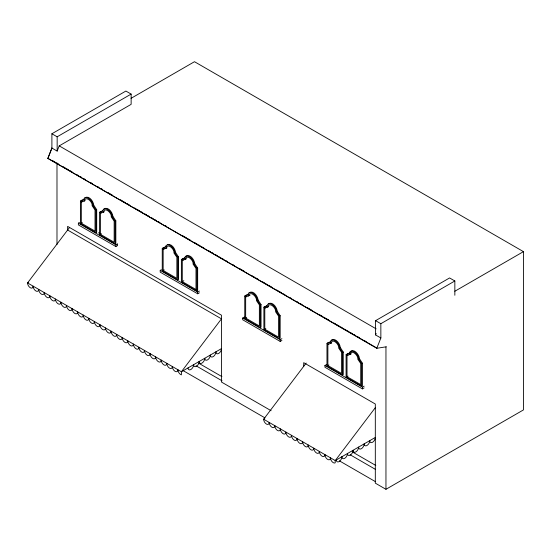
<?xml version="1.0" encoding="UTF-8"?>
<svg xmlns="http://www.w3.org/2000/svg" width="551" height="551" viewBox="0 0 551 551"><rect width="100%" height="100%" fill="white"/><g stroke="black" fill="none" stroke-linecap="round" stroke-linejoin="round"><path stroke-width="0.83" d="M84.207 201.191C85.405 195.088 92.871 201.866 92.141 205.771L95.027 210.007L95.027 231.11L81.321 223.196L81.321 202.093L85.24 200.592M103.34 212.335C104.538 206.232 112.011 213.01 111.274 216.915L114.16 221.151L114.16 242.254L100.454 234.34L100.454 213.237L104.373 211.736M165.968 246.848L166.058 246.166M166.044 248.439C167.242 242.337 174.708 249.114 173.978 253.019L176.864 257.255L176.864 278.358L163.158 270.445L163.158 249.341L167.077 247.84M185.177 259.583C186.376 253.481 193.849 260.258 193.112 264.163L195.998 268.399L195.998 289.502L182.291 281.589L182.291 260.485L186.727 258.688M248.549 296.073C249.748 289.971 257.214 296.748 256.484 300.653L259.369 304.889L259.369 325.992L245.663 318.079L245.663 296.975L250.092 295.178M267.683 307.21C268.881 301.115 276.347 307.892 275.617 311.79L278.503 316.033L278.503 337.136L264.797 329.222L264.797 308.119L268.716 306.618M330.765 343.535C331.964 337.439 339.43 344.217 338.7 348.122L341.586 352.358L341.586 373.461L327.879 365.547L327.879 344.444L331.798 342.942M349.899 354.679C351.097 348.583 358.57 355.361 357.833 359.259L360.719 363.502L360.719 384.605L347.013 376.691L347.013 355.588L351.448 353.79M47.875 158.392L51.925 148.04L47.875 158.392L376.884 348.046M57.159 151.091L59.219 145.877L131.138 104.353L131.138 94.09L125.876 91.053L51.897 133.762L51.897 148.054L57.159 151.091L57.159 136.8L131.138 94.09M376.195 333.451L375.575 334.96L375.575 320.668L449.582 277.945L454.844 280.976L454.844 295.267M303.711 366.332L303.711 362.675L375.314 404.014L375.314 483.151L385.955 489.295L385.955 347.027L386.382 346.779L376.794 348.287L380.865 337.977L375.575 334.96M349.919 352.406C353.046 347.206 359.479 354.562 359.431 358.632L362.386 363.178L362.386 385.734L361.628 386.175L346.104 377.215L346.104 354.658L349.065 353.528C351.139 347.109 359.025 354.748 358.667 359.073L361.628 363.619L361.628 386.175M69.591 227.425L27.55 282.932A3.94 2.273 60 0 0 30.333 287.753A3.94 2.273 60 0 0 33.115 286.148A3.94 2.273 60 0 0 35.905 290.969A3.94 2.273 60 0 0 38.687 289.365A3.94 2.273 60 0 0 41.47 294.186A3.94 2.273 60 0 0 44.252 292.581A3.94 2.273 60 0 0 47.042 297.402A3.94 2.273 60 0 0 49.824 295.791A3.94 2.273 60 0 0 52.607 300.612A3.94 2.273 60 0 0 55.389 299.007A3.94 2.273 60 0 0 58.179 303.828A3.94 2.273 60 0 0 60.961 302.224A3.94 2.273 60 0 0 63.744 307.045A3.94 2.273 60 0 0 66.526 305.44A3.94 2.273 60 0 0 69.316 310.261A3.94 2.273 60 0 0 72.098 308.65A3.94 2.273 60 0 0 74.881 313.478A3.94 2.273 60 0 0 77.663 311.866A3.94 2.273 60 0 0 80.453 316.687A3.94 2.273 60 0 0 83.235 315.082A3.94 2.273 60 0 0 86.018 319.904A3.94 2.273 60 0 0 88.801 318.299A3.94 2.273 60 0 0 91.59 323.12A3.94 2.273 60 0 0 94.373 321.515A3.94 2.273 60 0 0 97.155 326.337A3.94 2.273 60 0 0 99.938 324.725A3.94 2.273 60 0 0 102.727 329.546A3.94 2.273 60 0 0 105.51 327.941A3.94 2.273 60 0 0 108.292 332.763A3.94 2.273 60 0 0 111.075 331.158A3.94 2.273 60 0 0 113.864 335.979A3.94 2.273 60 0 0 116.647 334.374A3.94 2.273 60 0 0 119.429 339.196A3.94 2.273 60 0 0 122.212 337.584A3.94 2.273 60 0 0 124.994 342.412A3.94 2.273 60 0 0 127.784 340.8A3.94 2.273 60 0 0 130.566 345.622A3.94 2.273 60 0 0 133.349 344.017A3.94 2.273 60 0 0 136.131 348.838A3.94 2.273 60 0 0 138.921 347.233A3.94 2.273 60 0 0 141.703 352.055A3.94 2.273 60 0 0 144.486 350.443A3.94 2.273 60 0 0 147.269 355.271A3.94 2.273 60 0 0 150.058 353.659A3.94 2.273 60 0 0 152.841 358.481A3.94 2.273 60 0 0 155.623 356.876A3.94 2.273 60 0 0 158.406 361.697A3.94 2.273 60 0 0 161.195 360.092A3.94 2.273 60 0 0 163.978 364.914A3.94 2.273 60 0 0 166.76 363.309A3.94 2.273 60 0 0 169.543 368.13A3.94 2.273 60 0 0 172.332 366.518A3.94 2.273 60 0 0 175.115 371.346A3.94 2.273 60 0 0 177.897 369.735A3.94 2.273 60 0 0 181.403 374.866L181.396 371.753L221.468 318.85L67.621 230.029L67.621 226.371L221.468 315.193L221.468 382.05L271.113 410.709M306.177 363.081L263.64 419.235A3.94 2.273 60 0 0 266.422 424.056A3.94 2.273 60 0 0 269.205 422.452A3.94 2.273 60 0 0 271.987 427.273A3.94 2.273 60 0 0 274.777 425.668A3.94 2.273 60 0 0 277.559 430.489A3.94 2.273 60 0 0 280.342 428.885A3.94 2.273 60 0 0 283.124 433.706A3.94 2.273 60 0 0 285.914 432.094A3.94 2.273 60 0 0 288.696 436.922A3.94 2.273 60 0 0 291.479 435.311A3.94 2.273 60 0 0 294.262 440.132A3.94 2.273 60 0 0 297.051 438.527A3.94 2.273 60 0 0 299.834 443.348A3.94 2.273 60 0 0 302.616 441.744A3.94 2.273 60 0 0 305.399 446.565A3.94 2.273 60 0 0 308.188 444.953A3.94 2.273 60 0 0 310.971 449.781A3.94 2.273 60 0 0 313.753 448.17A3.94 2.273 60 0 0 316.536 452.991A3.94 2.273 60 0 0 319.318 451.386A3.94 2.273 60 0 0 322.108 456.207A3.94 2.273 60 0 0 324.89 454.603A3.94 2.273 60 0 0 327.673 459.424A3.94 2.273 60 0 0 330.455 457.819A3.94 2.273 60 0 0 332.177 461.779A3.94 2.273 60 0 0 335.215 462.833L335.242 460.574L375.314 407.671M84.723 197.899C88.904 194.971 93.394 201.267 93.739 205.144L96.694 209.69L96.694 232.24L95.936 232.68L80.412 223.72L80.412 201.17L82.251 199.979L84.138 199.6M103.857 209.043C108.037 206.115 112.528 212.41 112.872 216.281L115.834 220.834L115.834 243.384L115.069 243.824L99.552 234.864L99.552 212.314L102.507 211.178C104.58 204.758 112.466 212.397 112.108 216.722L115.069 221.268L115.069 243.824M185.694 256.291C189.875 253.364 194.365 259.659 194.71 263.53L197.664 268.082L197.664 290.632L196.907 291.073L181.389 282.112L181.389 259.555L184.344 258.426C186.417 252.007 194.303 259.645 193.945 263.97L196.907 268.516L196.907 291.073M249.059 292.781C253.24 289.854 257.737 296.149 258.075 300.019L261.036 304.572L261.036 327.122L260.272 327.563L244.754 318.602L244.754 296.052L247.716 294.916C249.782 288.497 257.675 296.135 257.317 300.46L260.272 305.006L260.272 327.563M268.192 303.925C272.373 300.998 276.871 307.293 277.215 311.163L280.17 315.709L280.17 338.266L279.412 338.707L263.888 329.746L263.888 307.189L266.849 306.06C268.916 299.641 276.809 307.279 276.45 311.604L279.412 316.15L279.412 338.707M331.275 340.249C335.456 337.322 339.953 343.617 340.298 347.488L343.252 352.041L343.252 374.59L342.495 375.031L326.97 366.071L326.97 343.514L328.809 342.323L330.69 341.944M177.773 279.929L162.249 270.968L162.249 248.418L165.21 247.282C167.277 240.863 175.17 248.501 174.812 252.826L177.773 257.379L177.773 279.929L178.531 279.488L178.531 256.938L175.576 252.392C175.06 248.57 171.705 243.508 167.339 244.492M131.042 98.34L194.482 61.705L523.45 251.635L523.45 409.91L385.955 489.295M80.412 201.17L81.176 200.729M81.321 202.093L82.354 201.501M95.936 232.68L95.936 210.131L92.974 205.578L93.739 205.144M95.936 210.131L96.694 209.69M78.373 223.148L115.855 244.789L117.57 243.797L117.57 245.56L115.855 246.545L78.373 224.904L78.373 223.148L79.516 222.487M99.552 212.314L102.479 210.778M81.321 223.196L82.354 222.604M100.454 213.237L101.487 212.645M112.108 216.722L112.872 216.281M115.069 221.268L115.834 220.834M100.454 234.34L101.487 233.748M28.5 282.381L27.55 282.932L181.396 371.753L221.468 348.618A3.94 2.273 -60 0 1 218.685 353.439A3.94 2.273 -60 0 1 215.902 351.834A3.94 2.273 -60 0 1 213.12 356.655A3.94 2.273 -60 0 1 210.33 355.051A3.94 2.273 -60 0 1 207.548 359.872A3.94 2.273 -60 0 1 204.765 358.267A3.94 2.273 -60 0 1 201.983 363.088A3.94 2.273 -60 0 1 199.193 361.477A3.94 2.273 -60 0 1 196.411 366.298A3.94 2.273 -60 0 1 193.628 364.693A3.94 2.273 -60 0 1 190.846 369.514A3.94 2.273 -60 0 1 188.056 367.91M162.249 248.418L165.183 246.882M163.158 249.341L164.191 248.749M174.812 252.826L175.576 252.392M177.773 257.379L178.531 256.938M199.407 292.808L197.692 293.793L160.21 272.153L160.21 270.396L161.353 269.735M181.389 259.555L183.221 258.371L185.108 257.985M163.158 270.445L164.191 269.852M182.291 260.485L183.325 259.893M193.945 263.97L194.71 263.53M196.907 268.516L197.664 268.082M182.291 281.589L183.841 280.693M160.21 270.396L197.692 292.037L199.407 291.045M244.754 296.052L246.586 294.861L248.473 294.475M245.663 296.975L246.69 296.383M257.317 300.46L258.075 300.019M260.272 305.006L261.036 304.572M281.912 340.435L280.197 341.427L242.715 319.787L242.715 318.03L244.424 317.039M263.888 307.189L266.822 305.653M244.754 318.602L245.519 318.161M245.663 318.079L246.69 317.486M264.797 308.119L265.83 307.52M276.45 311.604L277.215 311.163M279.412 316.15L280.17 315.709M264.797 329.222L265.83 328.623M242.715 318.03L280.197 339.671L281.912 338.679M326.97 343.514L327.735 343.08M327.879 344.444L328.913 343.845M375.575 320.668L380.837 323.706L454.844 280.976M342.495 375.031L342.495 352.475L339.533 347.929L340.298 347.488M342.495 352.475L343.252 352.041M364.128 387.904L362.413 388.896L324.932 367.255L324.932 365.499L326.647 364.507M454.844 291.245L523.45 251.635M346.104 354.658L347.943 353.466L349.83 353.088M326.97 366.071L327.735 365.63M327.879 365.547L328.913 364.948M347.013 355.588L348.046 354.989M380.865 337.977L380.837 323.706M358.667 359.073L359.431 358.632M264.735 418.602L263.64 419.235L335.242 460.574L375.314 437.439A3.94 2.273 -60 0 1 372.531 442.26A3.94 2.273 -60 0 1 369.749 440.655A3.94 2.273 -60 0 1 366.966 445.477A3.94 2.273 -60 0 1 364.177 443.872A3.94 2.273 -60 0 1 361.394 448.693A3.94 2.273 -60 0 1 358.611 447.088A3.94 2.273 -60 0 1 355.829 451.91A3.94 2.273 -60 0 1 353.039 450.298A3.94 2.273 -60 0 1 350.257 455.126A3.94 2.273 -60 0 1 347.474 453.514A3.94 2.273 -60 0 1 344.692 458.336A3.94 2.273 -60 0 1 341.902 456.731A3.94 2.273 -60 0 1 339.12 461.552A3.94 2.273 -60 0 1 336.337 459.947M361.628 363.619L362.386 363.178M347.013 376.691L348.046 376.092M324.932 365.499L362.413 387.139L364.128 386.148M81.486 200.419L83.373 200.034C85.446 193.615 93.333 201.253 92.974 205.578M328.045 342.763L329.932 342.385C331.998 335.965 339.891 343.604 339.533 347.929M51.897 133.762L57.159 136.8M59.219 145.877L376.175 328.871M52.744 160.699L54.976 161.987M56.464 162.848L58.695 164.136M63.165 166.719L65.397 168.007M66.885 168.868L68.372 169.722M69.86 170.583L72.091 171.871M77.305 174.881L78.793 175.741M80.281 176.602L81.768 177.456M84 178.751L85.488 179.605M90.701 182.615L92.189 183.476M97.396 186.486L98.884 187.34M101.122 188.635L102.61 189.489M107.817 192.499L112.287 195.075M120.469 199.806L122.701 201.094M124.195 201.955L125.683 202.809M127.171 203.67L129.402 204.958M134.609 207.968L136.097 208.829M137.592 209.69L139.823 210.978M141.311 211.832L142.799 212.693M145.03 213.981L146.518 214.842M148.005 215.703L149.5 216.564M151.732 217.852L153.219 218.713M154.707 219.567L156.195 220.428M158.426 221.716L159.914 222.576M165.128 225.586L166.616 226.447M182.243 235.47L186.713 238.046M188.201 238.907L190.432 240.195M194.896 242.771L197.127 244.065M198.622 244.919L200.109 245.78M202.341 247.068L203.829 247.929M209.036 250.939L210.53 251.8M212.018 252.654L213.506 253.515M215.737 254.803L217.225 255.664M219.456 256.952L220.944 257.813M222.439 258.674L223.926 259.535M226.158 260.823L227.646 261.677M232.853 264.687L234.34 265.548M239.554 268.557L244.017 271.133M252.206 275.858L254.438 277.146M255.926 278.007L258.157 279.295M262.627 281.878L264.859 283.166M266.347 284.027L267.834 284.881M269.322 285.742L271.56 287.03M276.767 290.04L278.255 290.9M279.743 291.761L281.23 292.615M283.462 293.91L284.957 294.764M290.163 297.774L291.651 298.635M296.865 301.645L298.353 302.499M300.584 303.794L302.072 304.648M307.279 307.658L311.749 310.234M319.931 314.965L322.17 316.253M323.657 317.114L325.145 317.968M326.633 318.829L328.864 320.117M334.078 323.127L335.566 323.988M337.054 324.849L339.285 326.137M340.773 326.991L342.261 327.852M344.492 329.14L345.987 330.001M347.474 330.862L348.962 331.723M351.194 333.011L352.681 333.872M354.169 334.726L355.657 335.587M357.895 336.875L359.383 337.735M364.59 340.745L366.078 341.606M47.827 158.357L376.836 348.322M98.464 232.763L99.931 233.617M195.453 289.351L197.664 290.632M198.897 363.323L221.936 376.629M352.192 451.827L375.81 465.464M196.073 365.816L222.081 380.837M350.099 454.74L375.197 469.232M182.966 370.534L264.921 417.851M339.423 460.863L375.183 481.505M362.413 387.139L362.413 388.896M280.197 339.671L280.197 341.427M197.692 292.037L197.692 293.793M115.855 244.789L115.855 246.545M56.987 163.103L56.987 244.52"/></g></svg>
